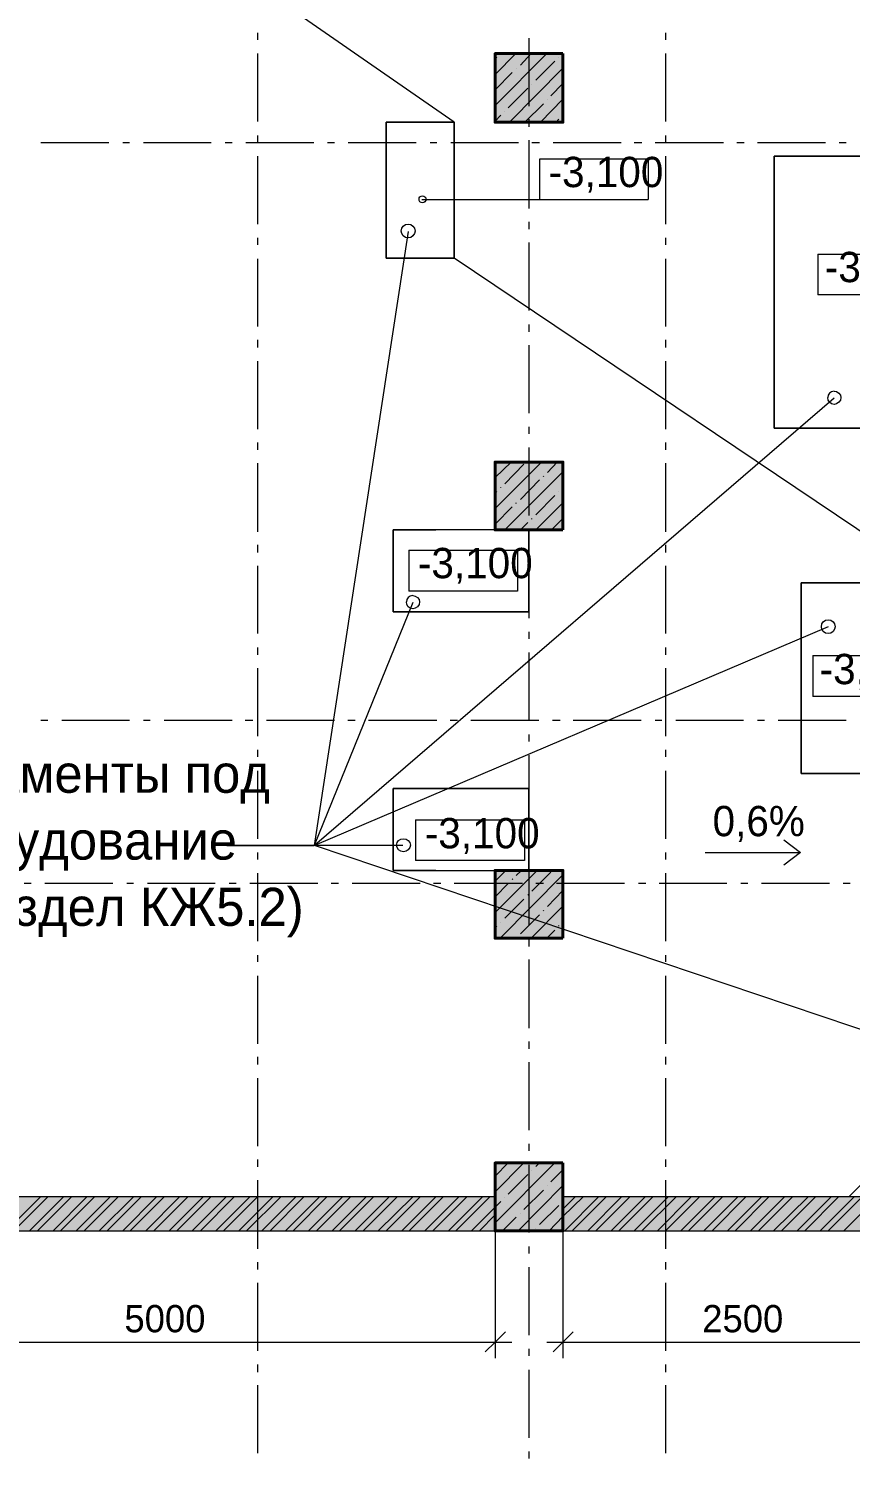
# Model space of a CAD drawing. Header units: millimetres. Extents: x -401725 to 250493, y 305116 to 802890.
# Drawn here: x -375122.782 to -375120.402, y 508982.614 to 508986.751 of the extents above; entities that cross this region are included whole.
import ezdxf

# ---------------------------------------------------------------- set-up
doc = ezdxf.new("R2010")
doc.units = ezdxf.units.MM
doc.layers.add('PDF _Геометрия', color=7, linetype='Continuous', true_color=0x1d1d1d)
doc.layers.add('PDF _Сплошная заливка', color=7, linetype='Continuous', true_color=0xffffff)
doc.layers.add('PDF _Текст', color=7, linetype='Continuous')

msp = doc.modelspace()

# ---------------------------------------------------------------- linework, layer by layer
at = {"layer": 'PDF _Геометрия', "color": 7, "lineweight": 9}
for points in [[(-375121.5497270692, 508986.4804511995), (-375123.3996517925, 508987.7603991161)], [(-375122.1197276118, 508986.7387846176), (-375122.1197276118, 508986.7187854314)], [(-375120.9380615554, 508986.7387846176), (-375120.9380615554, 508986.7187854314)], [(-375121.3330607417, 508986.7237843802), (-375121.3330607417, 508986.527125716)], [(-375122.1197276118, 508986.6787845159), (-375122.1197276118, 508986.4821258516)], [(-375120.9380615554, 508986.6787845159), (-375120.9380615554, 508986.4821258516)], [(-375121.3330607417, 508986.4887846176), (-375121.3330607417, 508986.4671188325)], [(-375121.7463942106, 508986.4321177136), (-375121.7463942106, 508986.4804490802), (-375121.5497355463, 508986.4804490802), (-375121.5497355463, 508986.2737908228)], [(-375122.7463942106, 508986.4221181205), (-375122.5497355463, 508986.4221181205)], [(-375122.5097270014, 508986.4221181205), (-375122.4897278152, 508986.4221181205)], [(-375122.4497277474, 508986.4221181205), (-375122.2530690831, 508986.4221181205)], [(-375122.2130605382, 508986.4221181205), (-375122.193061352, 508986.4221181205)], [(-375122.1530612842, 508986.4221181205), (-375121.9564026199, 508986.4221181205)], [(-375122.1197276118, 508986.4421177305), (-375122.1197276118, 508986.4221185443)], [(-375121.916394075, 508986.4221181205), (-375121.8963948888, 508986.4221181205)], [(-375121.856394821, 508986.4221181205), (-375121.6597361567, 508986.4221181205)], [(-375121.5497270692, 508986.273784465), (-375121.5497270692, 508986.0871253938), (-375121.7463857335, 508986.0871253938), (-375121.7463857335, 508986.4321113557)], [(-375121.6197276118, 508986.4221181205), (-375121.5997284256, 508986.4221181205)], [(-375121.5597283577, 508986.4221181205), (-375121.3630696934, 508986.4221181205)], [(-375121.3330607417, 508986.4287845159), (-375121.3330607417, 508986.2304592527)], [(-375121.3247277474, 508986.4221181205), (-375121.3030619624, 508986.4221181205)], [(-375121.2630601991, 508986.4221181205), (-375121.0664015348, 508986.4221181205)], [(-375121.0280612842, 508986.4221181205), (-375121.0063954991, 508986.4221181205)], [(-375120.9680603347, 508986.4221181205), (-375120.7697350716, 508986.4221181205)], [(-375120.9380615554, 508986.4421177305), (-375120.9380615554, 508986.4221185443)], [(-375120.731394821, 508986.4221181205), (-375120.7097290359, 508986.4221181205)], [(-375120.6713938715, 508986.4221181205), (-375120.4747352072, 508986.4221181205)], [(-375120.4347283577, 508986.4221181205), (-375120.4147291715, 508986.4221181205)], [(-375122.1197276118, 508986.3821180526), (-375122.1197276118, 508986.1854593884)], [(-375120.9880747797, 508986.3737842107), (-375121.3030619624, 508986.3737842107), (-375121.3030619624, 508986.2571222912), (-375120.9880747797, 508986.2571222912)], [(-375120.9880612164, 508986.3737842107), (-375120.9880612164, 508986.2571222912)], [(-375120.9380615554, 508986.3821180526), (-375120.9380615554, 508986.1854593884)], [(-375121.6430616911, 508986.2571180526), (-375121.5297329693, 508986.2571180526)], [(-375121.529727883, 508986.2571180526), (-375121.1464101475, 508986.2571180526)], [(-375121.6830600635, 508986.1637842785), (-375121.954715676, 508984.3871899046)], [(-375121.3330607417, 508986.1921177305), (-375121.3330607417, 508986.1704519455)], [(-375122.1197276118, 508986.1454508434), (-375122.1197276118, 508986.1254516572)], [(-375121.3330607417, 508986.1321180526), (-375121.3330607417, 508985.9354593884)], [(-375120.9380615554, 508986.1454508434), (-375120.9380615554, 508986.1254516572)], [(-375122.1197276118, 508986.0854511656), (-375122.1197276118, 508985.8887925013)], [(-375120.1513946853, 508985.1471178661), (-375121.5496711203, 508986.0870796174)], [(-375120.9380615554, 508986.0854511656), (-375120.9380615554, 508985.8887925013)], [(-375120.4963942106, 508986.0987843802), (-375120.4963942106, 508985.9804558619)], [(-375120.4963823427, 508986.0987843802), (-375120.18139516, 508986.0987843802), (-375120.18139516, 508985.9804558619), (-375120.4963823427, 508985.9804558619)], [(-375121.3330607417, 508985.8954508434), (-375121.3330607417, 508985.8737850584)], [(-375122.1197276118, 508985.8504509791), (-375122.1197276118, 508985.828785194)], [(-375121.3330607417, 508985.8354511656), (-375121.3330607417, 508985.6387925013)], [(-375120.9380615554, 508985.8504509791), (-375120.9380615554, 508985.828785194)], [(-375122.1197276118, 508985.7887842785), (-375122.1197276118, 508985.5921256142)], [(-375120.9380615554, 508985.7887842785), (-375120.9380615554, 508985.5921256142)], [(-375120.4497277474, 508985.6821177136), (-375121.9546665088, 508984.3871704072)], [(-375121.3330607417, 508985.5987843802), (-375121.3330607417, 508985.578785194)], [(-375122.1197276118, 508985.5537845159), (-375122.1197276118, 508985.5321187308)], [(-375121.3330607417, 508985.5387842785), (-375121.3330607417, 508985.3421256142)], [(-375120.9380615554, 508985.5537845159), (-375120.9380615554, 508985.5321187308)], [(-375122.1197276118, 508985.4937844141), (-375122.1197276118, 508985.295459151)], [(-375120.9380615554, 508985.4937844141), (-375120.9380615554, 508985.295459151)], [(-375121.7263950244, 508985.3004513182), (-375121.6030667095, 508985.3004513182)], [(-375121.3330607417, 508985.3004513182), (-375121.3330607417, 508985.0637942815), (-375121.7263780702, 508985.0637942815), (-375121.7263780702, 508985.3004513182)], [(-375121.3330607417, 508985.302117917), (-375121.3330607417, 508985.2821187308)], [(-375122.1197276118, 508985.2571180526), (-375122.1197276118, 508985.2354522676)], [(-375120.9380615554, 508985.2571180526), (-375120.9380615554, 508985.2354522676)], [(-375121.68139516, 508985.2421178153), (-375121.68139516, 508985.123789297)], [(-375121.6813815967, 508985.2421178153), (-375121.366394414, 508985.2421178153), (-375121.366394414, 508985.123789297), (-375121.6813815967, 508985.123789297)], [(-375121.3330607417, 508985.2421178153), (-375121.3330607417, 508985.045459151)], [(-375122.1197276118, 508985.1971179509), (-375122.1197276118, 508985.0004592866)], [(-375120.9380615554, 508985.1971179509), (-375120.9380615554, 508985.0004592866)], [(-375121.6697272726, 508985.090451386), (-375121.954715676, 508984.3871466714)], [(-375120.4663937359, 508985.0204508434), (-375121.9546665088, 508984.3871432805)], [(-375121.3330607417, 508985.0054514538), (-375121.3330607417, 508984.9854522676)], [(-375122.1197276118, 508984.9604511656), (-375122.1197276118, 508984.9387853805)], [(-375120.9380615554, 508984.9604511656), (-375120.9380615554, 508984.9387853805)], [(-375121.3330607417, 508984.945451352), (-375121.3330607417, 508984.7487926878)], [(-375120.5113952957, 508984.9371175101), (-375120.5113952957, 508984.8187889918)], [(-375120.5113817323, 508984.9371175101), (-375120.1963945497, 508984.9371175101), (-375120.1963945497, 508984.8187889918), (-375120.5113817323, 508984.8187889918)], [(-375122.1197276118, 508984.9004510639), (-375122.1197276118, 508984.7037923996)], [(-375120.9380615554, 508984.9004510639), (-375120.9380615554, 508984.7037923996)], [(-375122.7263941767, 508984.7487842107), (-375122.7463933629, 508984.7487842107)], [(-375122.4897278152, 508984.7487842107), (-375122.6863864795, 508984.7487842107)], [(-375122.4297268658, 508984.7487842107), (-375122.4497260519, 508984.7487842107)], [(-375122.193061352, 508984.7487842107), (-375122.3897200163, 508984.7487842107)], [(-375122.1330604025, 508984.7487842107), (-375122.1547261876, 508984.7487842107)], [(-375121.8963948888, 508984.7487842107), (-375122.093053553, 508984.7487842107)], [(-375121.8363939393, 508984.7487842107), (-375121.8580597244, 508984.7487842107)], [(-375121.5997267301, 508984.7487842107), (-375121.7980519932, 508984.7487842107)], [(-375121.5397274761, 508984.7487842107), (-375121.5613932612, 508984.7487842107)], [(-375121.3047268658, 508984.7487842107), (-375121.50138553, 508984.7487842107)], [(-375121.2430610129, 508984.7487842107), (-375121.2647267979, 508984.7487842107)], [(-375121.0080604025, 508984.7487842107), (-375121.2047190669, 508984.7487842107)], [(-375120.9480611485, 508984.7487842107), (-375120.9680603347, 508984.7487842107)], [(-375120.7113939393, 508984.7487842107), (-375120.9080526036, 508984.7487842107)], [(-375120.6513946853, 508984.7487842107), (-375120.6713938715, 508984.7487842107)], [(-375120.4147274761, 508984.7487842107), (-375120.6113861404, 508984.7487842107)], [(-375121.3330607417, 508984.7087845667), (-375121.3330607417, 508984.6887853805)], [(-375122.1197276118, 508984.6637842785), (-375122.1197276118, 508984.6437850923)], [(-375121.3330607417, 508984.648784465), (-375121.3330607417, 508984.4521258007)], [(-375120.9380615554, 508984.6637842785), (-375120.9380615554, 508984.6437850923)], [(-375122.1197276118, 508984.6037841768), (-375122.1197276118, 508984.4071255125)], [(-375120.9380615554, 508984.6037841768), (-375120.9380615554, 508984.4071255125)], [(-375121.6030616232, 508984.3154511317), (-375121.7263899382, 508984.3154511317), (-375121.7263899382, 508984.5521081684), (-375121.3330726096, 508984.5521081684), (-375121.3330726096, 508984.3154511317), (-375121.2347432774, 508984.3154511317), (-375121.2347432774, 508984.1187924674)], [(-375121.6613942784, 508984.4621177644), (-375121.6613942784, 508984.3437892461)], [(-375121.661380715, 508984.4621177644), (-375121.3463935324, 508984.4621177644), (-375121.3463935324, 508984.3437892461), (-375121.661380715, 508984.3437892461)], [(-375121.9547275439, 508984.3871178492), (-375122.2080505691, 508984.3871178492)], [(-375121.6980611485, 508984.3871178492), (-375122.2080403966, 508984.3871178492)], [(-375119.844728629, 508983.677117917), (-375121.9546427729, 508984.387089027)], [(-375121.3330607417, 508984.4137842785), (-375121.3330607417, 508984.3921184934)], [(-375120.5947252382, 508984.40378299), (-375120.5463938715, 508984.3671178153), (-375120.5947252382, 508984.3304526406)], [(-375122.1197276118, 508984.3671178153), (-375122.1197276118, 508984.3471186291)], [(-375121.3330607417, 508984.3521175779), (-375121.3330607417, 508984.1554589137)], [(-375120.9380615554, 508984.3671178153), (-375120.9380615554, 508984.3471186291)], [(-375120.8230611485, 508984.3671178153), (-375120.5464057394, 508984.3671178153)], [(-375122.1197276118, 508984.3071177136), (-375122.1197276118, 508984.1104590493)], [(-375121.2347280186, 508984.1187844141), (-375121.4313866829, 508984.1187844141), (-375121.4313866829, 508984.3154430784)], [(-375120.9380615554, 508984.3071177136), (-375120.9380615554, 508984.1104590493)], [(-375122.7747280865, 508984.2771180866), (-375122.7947272726, 508984.2771180866)], [(-375122.5380608772, 508984.2771180866), (-375122.7347195416, 508984.2771180866)], [(-375122.4780616232, 508984.2771180866), (-375122.4980608094, 508984.2771180866)], [(-375122.241394414, 508984.2771180866), (-375122.4380530783, 508984.2771180866)], [(-375122.18139516, 508984.2771180866), (-375122.2013943463, 508984.2771180866)], [(-375121.9447279508, 508984.2771180866), (-375122.1413866151, 508984.2771180866)], [(-375121.8847270014, 508984.2771180866), (-375121.9063927864, 508984.2771180866)], [(-375121.6480614876, 508984.2771180866), (-375121.8447201519, 508984.2771180866)], [(-375121.5880605382, 508984.2771180866), (-375121.6097263232, 508984.2771180866)], [(-375121.3513950244, 508984.2771180866), (-375121.5497202876, 508984.2771180866)], [(-375121.291394075, 508984.2771180866), (-375121.31305986, 508984.2771180866)], [(-375121.05639516, 508984.2771180866), (-375121.2530538243, 508984.2771180866)], [(-375120.9947276118, 508984.2771180866), (-375121.0163933968, 508984.2771180866)], [(-375120.7597270014, 508984.2771180866), (-375120.9563856657, 508984.2771180866)], [(-375120.6997277474, 508984.2771180866), (-375120.7197269336, 508984.2771180866)], [(-375120.4630605382, 508984.2771180866), (-375120.6597192024, 508984.2771180866)], [(-375120.4030612842, 508984.2771180866), (-375120.4230604704, 508984.2771180866)], [(-375119.4980608094, 508984.2804512843), (-375120.4063571826, 508983.3704883123)], [(-375121.3330607417, 508984.1171178153), (-375121.3330607417, 508984.0954520302)], [(-375122.1197276118, 508984.070451352), (-375122.1197276118, 508984.0504521659)], [(-375121.3330607417, 508984.0571177136), (-375121.3330607417, 508983.8587924505)], [(-375120.9380615554, 508984.070451352), (-375120.9380615554, 508984.0504521659)], [(-375122.1197276118, 508984.0104512504), (-375122.1197276118, 508983.8137925861)], [(-375120.9380615554, 508984.0104512504), (-375120.9380615554, 508983.8137925861)], [(-375121.3330607417, 508983.820451352), (-375121.3330607417, 508983.7987855671)], [(-375122.1197276118, 508983.7754514877), (-375122.1197276118, 508983.7537857026)], [(-375121.3330607417, 508983.7604512504), (-375121.3330607417, 508983.5637925861)], [(-375120.9380615554, 508983.7754514877), (-375120.9380615554, 508983.7537857026)], [(-375122.1197276118, 508983.7137847871), (-375122.1197276118, 508983.5171261228)], [(-375120.9380615554, 508983.7137847871), (-375120.9380615554, 508983.5171261228)], [(-375121.3330607417, 508983.5237848889), (-375121.3330607417, 508983.5037857026)], [(-375122.1197276118, 508983.4787841768), (-375122.1197276118, 508983.4571183918)], [(-375121.43139516, 508983.4687845837), (-375121.2347364958, 508983.4687845837)], [(-375120.9380615554, 508983.4787841768), (-375120.9380615554, 508983.4571183918)], [(-375121.3330607417, 508983.4637847871), (-375121.3330607417, 508983.2671261228)], [(-375122.1197276118, 508983.4187840751), (-375122.1197276118, 508983.2204588119)], [(-375120.9380615554, 508983.4187840751), (-375120.9380615554, 508983.2204588119)], [(-375121.43139516, 508983.370451013), (-375123.3996484017, 508983.370451013)], [(-375120.2497274083, 508983.370451013), (-375121.2346873286, 508983.370451013)], [(-375121.43139516, 508983.2721047266), (-375121.43139516, 508982.9504511486), (-375121.43139516, 508982.9037863808)], [(-375121.2347280186, 508983.2721047266), (-375121.2347280186, 508982.9504511486), (-375121.2347280186, 508982.9037863808)], [(-375121.3330607417, 508983.2271175779), (-375121.3330607417, 508983.2071183918)], [(-375122.1197276118, 508983.1821177136), (-375122.1197276118, 508983.1604519285)], [(-375120.9380615554, 508983.1821177136), (-375120.9380615554, 508983.1604519285)], [(-375121.3330607417, 508983.1671174762), (-375121.3330607417, 508982.9704588119)], [(-375122.1197276118, 508983.1221176118), (-375122.1197276118, 508982.9254589475)], [(-375120.9380615554, 508983.1221176118), (-375120.9380615554, 508982.9254589475)], [(-375123.4463945497, 508982.9504511486), (-375121.3831451736, 508982.9504511486)], [(-375121.3330607417, 508982.9304511147), (-375121.3330607417, 508982.9104519285)], [(-375121.2813944819, 508982.9504511486), (-375120.203105026, 508982.9504511486)], [(-375122.1197276118, 508982.8854512504), (-375122.1197276118, 508982.8637854653)], [(-375121.3330607417, 508982.870451013), (-375121.3330607417, 508982.6737923487)], [(-375120.9380615554, 508982.8854512504), (-375120.9380615554, 508982.8637854653)], [(-375122.1197276118, 508982.8254511486), (-375122.1197276118, 508982.6287924843)], [(-375120.9380615554, 508982.8254511486), (-375120.9380615554, 508982.6287924843)], [(-375121.3330607417, 508982.6337846515), (-375121.3330607417, 508982.6137854653)]]:
    msp.add_lwpolyline(points, dxfattribs=at)
for points in [[(-375121.43139516, 508986.6787845159), (-375121.2347364958, 508986.6787845159), (-375121.2347364958, 508986.4804592527), (-375121.43139516, 508986.4804592527)], [(-375121.5497270692, 508986.4804511995), (-375121.7463857335, 508986.4804511995), (-375121.7463857335, 508986.0871338709), (-375121.5497270692, 508986.0871338709)], [(-375120.6230608094, 508986.3821180526), (-375120.6230608094, 508985.5954833955), (-375120.073083189, 508985.5954833955), (-375120.073083189, 508986.3821180526)], [(-375120.6230608094, 508985.5954511825), (-375120.6230608094, 508986.3820858396), (-375120.073083189, 508986.3820858396), (-375120.073083189, 508985.5954511825)], [(-375121.3330607417, 508985.0637845328), (-375121.3330607417, 508985.3004415695), (-375121.4313900738, 508985.3004415695), (-375121.7263780702, 508985.3004415695), (-375121.7263780702, 508985.0637845328)], [(-375120.5447272726, 508985.1471178661), (-375120.5447272726, 508984.5954736469), (-375120.1514099441, 508984.5954736469), (-375120.1514099441, 508985.1471178661)], [(-375120.5447272726, 508984.5954511825), (-375120.5447272726, 508985.1470954018), (-375120.1514099441, 508985.1470954018), (-375120.1514099441, 508984.5954511825)], [(-375121.3330607417, 508984.552117917), (-375121.7263780702, 508984.552117917), (-375121.7263780702, 508984.3154608803), (-375121.4313900738, 508984.3154608803), (-375121.3330607417, 508984.3154608803)], [(-375122.2080505691, 508984.3871178492), (-375121.9547275439, 508984.3871178492)], [(-375122.2080505691, 508984.3871178492), (-375121.9547275439, 508984.3871178492)]]:
    msp.add_lwpolyline(points, close=True, dxfattribs=at)
at = {"layer": 'PDF _Геометрия', "lineweight": 9}
for points in [[(-375121.43139516, 508986.6187844141), (-375121.3713976014, 508986.6787819727)], [(-375121.43139516, 508986.5287846854), (-375121.2814012635, 508986.6787785819)], [(-375121.43139516, 508986.6637842785), (-375121.4263953635, 508986.6687840751)], [(-375121.3580614198, 508986.6454508434), (-375121.3263960417, 508986.6787828205)], [(-375121.3130615554, 508986.6021175779), (-375121.2580637934, 508986.65711534)], [(-375121.2463942106, 508986.6687844989), (-375121.2463942106, 508986.6687844989)], [(-375121.43139516, 508986.5737845498), (-375121.3813971945, 508986.6237825153)], [(-375121.3897284933, 508986.4804511995), (-375121.2347348004, 508986.6371114913)], [(-375121.3697276118, 508986.6354512504), (-375121.3697276118, 508986.6354512504)], [(-375121.3930616911, 508986.5221178661), (-375121.3363973302, 508986.5787822271)], [(-375121.3247277474, 508986.590451386), (-375121.3247277474, 508986.590451386)], [(-375121.2697282899, 508986.5571177136), (-375121.2347297141, 508986.5921162894)], [(-375121.344728629, 508986.4804511995), (-375121.2913974658, 508986.5337823627)], [(-375121.2997270692, 508986.4804511995), (-375121.2347297141, 508986.5471151535)], [(-375121.279727883, 508986.5454510978), (-375121.279727883, 508986.5454510978)], [(-375121.43139516, 508986.4837843972), (-375121.4147291715, 508986.5004503857)], [(-375121.4030612842, 508986.5121178492), (-375121.4030612842, 508986.5121178492)], [(-375121.2547272049, 508986.4804511995), (-375121.2463942106, 508986.4887841938)], [(-375121.2347280186, 508986.5004512334), (-375121.2347280186, 508986.5004512334)], [(-375121.43139516, 508985.4971176118), (-375121.4297285612, 508985.4971176118)], [(-375121.43139516, 508985.4521177475), (-375121.3847303923, 508985.4971159164)], [(-375121.43139516, 508985.3621180187), (-375121.2964006532, 508985.4971125256)], [(-375121.279727883, 508985.4671179848), (-375121.2513957026, 508985.4971167641)], [(-375121.4030612842, 508985.4337843124), (-375121.3480635221, 508985.4904486733)], [(-375121.4030612842, 508985.3004513182), (-375121.2347348004, 508985.468777802)], [(-375121.291394075, 508985.4554509452), (-375121.2897274761, 508985.457117544)], [(-375121.4147274761, 508985.4221181205), (-375121.4147274761, 508985.4237847193)], [(-375121.3580614198, 508985.388784448), (-375121.3030636578, 508985.445448809)], [(-375121.2347280186, 508985.4221181205), (-375121.2347280186, 508985.4237847193)], [(-375121.43139516, 508985.4071178831), (-375121.4263953635, 508985.4121176797)], [(-375121.3697276118, 508985.3771178322), (-375121.3697276118, 508985.3787844311)], [(-375121.3130615554, 508985.3437845837), (-375121.2580637934, 508985.4004489446)], [(-375121.3130615554, 508985.3004513182), (-375121.2347314095, 508985.3787814641)], [(-375121.2463942106, 508985.4121176797), (-375121.2463942106, 508985.4121176797)], [(-375121.43139516, 508985.3171177305), (-375121.3813971945, 508985.367115696)], [(-375121.3247277474, 508985.332117544), (-375121.3247277474, 508985.3337841429)], [(-375121.2680616911, 508985.3004513182), (-375121.2347297141, 508985.3337832952)], [(-375121.3580614198, 508985.3004513182), (-375121.3363956347, 508985.3221171032)], [(-375121.43139516, 508984.2837844819), (-375121.3997297819, 508984.3154498601)], [(-375121.43139516, 508984.1937847532), (-375121.309733444, 508984.3154464692)], [(-375121.416394075, 508984.1187844141), (-375121.2347348004, 508984.3021102876)], [(-375121.3697276118, 508984.3004513182), (-375121.3547282221, 508984.3154507078)], [(-375121.3247277474, 508984.2554514538), (-375121.2697299853, 508984.3104492158)], [(-375121.43139516, 508984.2387846176), (-375121.3930633865, 508984.2771163911)], [(-375121.3813938037, 508984.2887842785), (-375121.3797272049, 508984.2904508773)], [(-375121.279727883, 508984.2104511656), (-375121.2347297141, 508984.2571159333)], [(-375121.4030612842, 508984.177117917), (-375121.3480635221, 508984.2321156791)], [(-375121.3363939393, 508984.2437844141), (-375121.3347273405, 508984.245451013)], [(-375121.3580614198, 508984.1321180526), (-375121.3030636578, 508984.1871158147)], [(-375121.3263943463, 508984.1187844141), (-375121.2347314095, 508984.2121139497)], [(-375121.291394075, 508984.1987845498), (-375121.2897274761, 508984.2004511486)], [(-375121.43139516, 508984.148784465), (-375121.4263953635, 508984.1537842616)], [(-375121.4147274761, 508984.1654508773), (-375121.4147274761, 508984.1654508773)], [(-375121.2813944819, 508984.1187844141), (-375121.2580620979, 508984.142116798)], [(-375121.2463942106, 508984.1537846854), (-375121.2463942106, 508984.1554512843)], [(-375121.2347280186, 508984.1654508773), (-375121.2347280186, 508984.1671174762)], [(-375121.3697276118, 508984.120451013), (-375121.3697276118, 508984.1221176118)], [(-375121.2363946175, 508984.1187844141), (-375121.2347280186, 508984.1221176118)], [(-375121.43139516, 508983.4304511147), (-375121.3930633865, 508983.4687828883)], [(-375121.43139516, 508983.3854512504), (-375121.3480652175, 508983.4687811928)], [(-375121.43139516, 508983.2954506739), (-375121.2580688797, 508983.4687769543)], [(-375121.3130615554, 508983.4587841429), (-375121.3030619624, 508983.468783736)], [(-375121.3930616911, 508983.3787840072), (-375121.3363973302, 508983.4354483681)], [(-375121.3247277474, 508983.4471179509), (-375121.3247277474, 508983.4471179509)], [(-375121.2697282899, 508983.4137842785), (-375121.2347297141, 508983.4487828544)], [(-375121.3647278152, 508983.27211829), (-375121.2347331049, 508983.4037795991)], [(-375121.3480618267, 508983.3337841429), (-375121.2913974658, 508983.3904485038)], [(-375121.279727883, 508983.4021180866), (-375121.279727883, 508983.4021180866)], [(-375121.43139516, 508983.340451386), (-375121.4147291715, 508983.3571173745)], [(-375121.4030612842, 508983.3687844141), (-375121.4030612842, 508983.3687844141)], [(-375121.3030619624, 508983.2904508773), (-375121.2463976014, 508983.3454486394)], [(-375121.2347280186, 508983.3571182222), (-375121.2347280186, 508983.3587848211)], [(-375121.4097276796, 508983.27211829), (-375121.3697293072, 508983.3121166624)], [(-375121.3580614198, 508983.3237845498), (-375121.3580614198, 508983.3237845498)], [(-375121.2747280865, 508983.27211829), (-375121.2347297141, 508983.3137832612)], [(-375121.3130615554, 508983.2787846854), (-375121.3130615554, 508983.2787846854)]]:
    msp.add_lwpolyline(points, dxfattribs=at)
at = {"layer": 'PDF _Геометрия', "color": 7, "lineweight": 40}
for points in [[(-375121.2347280186, 508986.6787845159), (-375121.4313866829, 508986.6787845159), (-375121.4313866829, 508986.4804592527), (-375121.2347280186, 508986.4804592527)], [(-375121.2347280186, 508985.3004513182), (-375121.2347280186, 508985.4971099824), (-375121.4313866829, 508985.4971099824), (-375121.4313866829, 508985.3004513182)], [(-375121.2347280186, 508984.1187844141), (-375121.2347280186, 508984.3154430784), (-375121.4313866829, 508984.3154430784), (-375121.4313866829, 508984.1187844141)], [(-375121.2347280186, 508983.4687845837), (-375121.4313866829, 508983.4687845837), (-375121.4313866829, 508983.2721259194), (-375121.2347280186, 508983.2721259194)]]:
    msp.add_lwpolyline(points, close=True, dxfattribs=at)
at = {"layer": 'PDF _Геометрия', "color": 7, "lineweight": 5}
for points in [[(-375120.4497260519, 508985.7021168997, 0.4090909090049344), (-375120.4680586393, 508985.6837843124)], [(-375121.6697272726, 508985.1104505722, 0.4090909089539745), (-375121.68805986, 508985.0921179848)]]:
    msp.add_lwpolyline(points, format="xyb", dxfattribs=at)
at = {"layer": 'PDF _Геометрия', "color": 16, "lineweight": 20, "true_color": 0x800000}
for points in [[(-375123.3997280865, 508983.27211829), (-375121.4314748448, 508983.27211829), (-375121.4314748448, 508983.3704476221), (-375123.3997280865, 508983.3704476221)], [(-375121.2347280186, 508983.27211829), (-375120.2497680984, 508983.27211829), (-375120.2497680984, 508983.3704476221), (-375121.2347280186, 508983.3704476221)]]:
    msp.add_lwpolyline(points, close=True, dxfattribs=at)
at = {"layer": 'PDF _Геометрия', "color": 24, "lineweight": 9, "true_color": 0x8f1d1d}
for points in [[(-375122.8463943801, 508983.27211829), (-375122.748065048, 508983.3704476221)], [(-375122.8247277474, 508983.27211829), (-375122.7263984152, 508983.3704476221)], [(-375122.779727883, 508983.27211829), (-375122.6813985509, 508983.3704476221)], [(-375122.7563946514, 508983.27211829), (-375122.6580653193, 508983.3704476221)], [(-375122.7113939393, 508983.27211829), (-375122.6130646072, 508983.3704476221)], [(-375122.6897281543, 508983.27211829), (-375122.5913988221, 508983.3704476221)], [(-375122.6447274422, 508983.27211829), (-375122.54639811, 508983.3704476221)], [(-375122.6213942106, 508983.27211829), (-375122.5230648785, 508983.3704476221)], [(-375122.5780609451, 508983.27211829), (-375122.4780650141, 508983.3704476221)], [(-375122.5547268658, 508983.27211829), (-375122.4563975336, 508983.3704476221)], [(-375122.5097270014, 508983.27211829), (-375122.4113976692, 508983.3704476221)], [(-375122.4880612164, 508983.27211829), (-375122.3897318842, 508983.3704476221)], [(-375122.443061352, 508983.27211829), (-375122.3447320198, 508983.3704476221)], [(-375122.4197272726, 508983.27211829), (-375122.3213979405, 508983.3704476221)], [(-375122.3747274083, 508983.27211829), (-375122.2763980762, 508983.3704476221)], [(-375122.3530616232, 508983.27211829), (-375122.2547322911, 508983.3704476221)], [(-375122.3080600635, 508983.27211829), (-375122.2097307313, 508983.3704476221)], [(-375122.2847276796, 508983.27211829), (-375122.1863983474, 508983.3704476221)], [(-375122.2397278152, 508983.27211829), (-375122.1413984831, 508983.3704476221)], [(-375122.2180603347, 508983.27211829), (-375122.1197310026, 508983.3704476221)], [(-375122.1730604704, 508983.27211829), (-375122.0747311382, 508983.3704476221)], [(-375122.1513946853, 508983.27211829), (-375122.0513987544, 508983.3704476221)], [(-375122.106394821, 508983.27211829), (-375122.0080654888, 508983.3704476221)], [(-375122.0830607417, 508983.27211829), (-375121.9847314095, 508983.3704476221)], [(-375122.0380608772, 508983.27211829), (-375121.9397315451, 508983.3704476221)], [(-375122.0163933968, 508983.27211829), (-375121.9180640646, 508983.3704476221)], [(-375121.9713935324, 508983.27211829), (-375121.8730642003, 508983.3704476221)], [(-375121.9480611485, 508983.27211829), (-375121.8497318164, 508983.3704476221)], [(-375121.9030612842, 508983.27211829), (-375121.804731952, 508983.3704476221)], [(-375121.8813938037, 508983.27211829), (-375121.7830644716, 508983.3704476221)], [(-375121.8363939393, 508983.27211829), (-375121.7380646072, 508983.3704476221)], [(-375121.8130615554, 508983.27211829), (-375121.7147322233, 508983.3704476221)], [(-375121.7697282899, 508983.27211829), (-375121.6697323589, 508983.3704476221)], [(-375121.7463942106, 508983.27211829), (-375121.6480648785, 508983.3704476221)], [(-375121.7013943463, 508983.27211829), (-375121.6030650141, 508983.3704476221)], [(-375121.6797268658, 508983.27211829), (-375121.5813975336, 508983.3704476221)], [(-375121.6347270014, 508983.27211829), (-375121.5363976692, 508983.3704476221)], [(-375121.6113946175, 508983.27211829), (-375121.5130652853, 508983.3704476221)], [(-375121.5663947531, 508983.27211829), (-375121.468065421, 508983.3704476221)], [(-375121.5447272726, 508983.27211829), (-375121.4463979405, 508983.3704476221)], [(-375121.2347280186, 508983.3354507417), (-375121.1997294428, 508983.3704493176)], [(-375121.2347280186, 508983.3137849567), (-375121.1763970589, 508983.3704493176)], [(-375121.2297282221, 508983.27211829), (-375121.1313988899, 508983.3704476221)], [(-375121.2080607417, 508983.27211829), (-375121.1097314095, 508983.3704476221)], [(-375121.1630608772, 508983.27211829), (-375121.0647315451, 508983.3704476221)], [(-375121.1397284933, 508983.27211829), (-375121.0413991612, 508983.3704476221)], [(-375121.094728629, 508983.27211829), (-375120.9963992969, 508983.3704476221)], [(-375121.0730611485, 508983.27211829), (-375120.9747318164, 508983.3704476221)], [(-375121.0280612842, 508983.27211829), (-375120.929731952, 508983.3704476221)], [(-375121.0063938037, 508983.27211829), (-375120.9063978727, 508983.3704476221)], [(-375120.9613939393, 508983.27211829), (-375120.8630646072, 508983.3704476221)], [(-375120.9380615554, 508983.27211829), (-375120.8397322233, 508983.3704476221)], [(-375120.8930616911, 508983.27211829), (-375120.7947323589, 508983.3704476221)], [(-375120.8713942106, 508983.27211829), (-375120.7730648785, 508983.3704476221)], [(-375120.8263943463, 508983.27211829), (-375120.7280650141, 508983.3704476221)], [(-375120.8030619624, 508983.27211829), (-375120.7047326302, 508983.3704476221)], [(-375120.7580604025, 508983.27211829), (-375120.6597310704, 508983.3704476221)], [(-375120.7363946175, 508983.27211829), (-375120.6380652853, 508983.3704476221)], [(-375120.6913947531, 508983.27211829), (-375120.593065421, 508983.3704476221)], [(-375120.6680606738, 508983.27211829), (-375120.5697313417, 508983.3704476221)], [(-375120.6247274083, 508983.27211829), (-375120.5247314773, 508983.3704476221)], [(-375120.6013950244, 508983.27211829), (-375120.5030656923, 508983.3704476221)], [(-375120.55639516, 508983.27211829), (-375120.4580658279, 508983.3704476221)], [(-375120.5347276796, 508983.27211829), (-375120.4363983474, 508983.3704476221)], [(-375120.4897278152, 508983.27211829), (-375120.3913984831, 508983.3704476221)], [(-375120.4663937359, 508983.27211829), (-375120.3680644038, 508983.3704476221)], [(-375120.4213938715, 508983.27211829), (-375120.3230645393, 508983.3704476221)], [(-375121.4997274083, 508983.27211829), (-375121.4313968554, 508983.3404488428)], [(-375121.4763950244, 508983.27211829), (-375121.4313968554, 508983.3187830578)], [(-375121.43139516, 508983.27211829), (-375121.43139516, 508983.2737848889)]]:
    msp.add_lwpolyline(points, dxfattribs=at)
at = {"layer": 'PDF _Геометрия', "color": 7, "lineweight": 18}
for points in [[(-375121.4013963807, 508982.9804499279), (-375121.43139516, 508982.9504511486), (-375121.4597273405, 508982.9221189682)], [(-375121.2047292393, 508982.9804499279), (-375121.2347280186, 508982.9504511486), (-375121.2630601991, 508982.9221189682)]]:
    msp.add_lwpolyline(points, dxfattribs=at)
at = {"layer": 'PDF _Геометрия', "color": 7, "lineweight": 9}
for centre, radius, start, end in [((-375120.4495640215, 508985.6836222819), 0.01849532755046572, 90.5019526906799, 179.4980473026502), ((-375121.6695652422, 508985.0919559544), 0.01849532755256797, 90.50195269734978, 179.4980472993153)]:
    msp.add_arc(centre, radius, start, end, dxfattribs=at)
at = {"layer": 'PDF _Геометрия', "color": 7, "lineweight": 5}
for points in [[(-375121.6513929899, 508986.2571180526), (-375121.6513929899, 508986.263784448), (-375121.6480597922, 508986.2671176458), (-375121.6413933968, 508986.2671176458)], [(-375121.6413933968, 508986.2471184595), (-375121.6480597922, 508986.2471184595), (-375121.6513929899, 508986.2521182561), (-375121.6513929899, 508986.2571180526)], [(-375121.6413933968, 508986.2671176458), (-375121.6363936003, 508986.2671176458), (-375121.6313938037, 508986.263784448), (-375121.6313938037, 508986.2571180526)], [(-375121.6313938037, 508986.2571180526), (-375121.6313938037, 508986.2521182561), (-375121.6363936003, 508986.2471184595), (-375121.6413933968, 508986.2471184595)], [(-375121.7030592497, 508986.1654508773), (-375121.7030592497, 508986.1771170693), (-375121.6947262554, 508986.1854500636), (-375121.6830600635, 508986.1854500636)], [(-375121.6830600635, 508986.1454516912), (-375121.6947262554, 508986.1454516912), (-375121.7030592497, 508986.1554512843), (-375121.7030592497, 508986.1654508773)], [(-375121.6830600635, 508986.1854500636), (-375121.6730604704, 508986.1854500636), (-375121.6630608772, 508986.1771170693), (-375121.6630608772, 508986.1654508773)], [(-375121.6630608772, 508986.1654508773), (-375121.6630608772, 508986.1554512843), (-375121.6730604704, 508986.1454516912), (-375121.6830600635, 508986.1454516912)], [(-375120.4497260519, 508985.7021168998), (-375120.4397264589, 508985.7021168998), (-375120.4297268658, 508985.6937839055), (-375120.4297268658, 508985.6837843124)], [(-375120.4497260519, 508985.6637851262), (-375120.4597256451, 508985.6637851262), (-375120.4680586393, 508985.6737847193), (-375120.4680586393, 508985.6837843124)], [(-375120.4297268658, 508985.6837843124), (-375120.4297268658, 508985.6737847193), (-375120.4397264589, 508985.6637851262), (-375120.4497260519, 508985.6637851262)], [(-375121.6697272726, 508985.0721187986), (-375121.6797268658, 508985.0721187986), (-375121.68805986, 508985.0821183918), (-375121.68805986, 508985.0921179848)], [(-375121.6697272726, 508985.1104505722), (-375121.6597276796, 508985.1104505722), (-375121.6497280865, 508985.1021175779), (-375121.6497280865, 508985.0921179848)], [(-375121.6497280865, 508985.0921179848), (-375121.6497280865, 508985.0821183918), (-375121.6597276796, 508985.0721187986), (-375121.6697272726, 508985.0721187986)], [(-375120.4863929221, 508985.0204508434), (-375120.4863929221, 508985.0321170354), (-375120.4780599278, 508985.0404500297), (-375120.4663937359, 508985.0404500297)], [(-375120.4663937359, 508985.0404500297), (-375120.4563941428, 508985.0404500297), (-375120.4463945497, 508985.0321170354), (-375120.4463945497, 508985.0204508434)], [(-375120.4663937359, 508985.0004516572), (-375120.4780599278, 508985.0004516572), (-375120.4863929221, 508985.0104512504), (-375120.4863929221, 508985.0204508434)], [(-375120.4463945497, 508985.0204508434), (-375120.4463945497, 508985.0104512504), (-375120.4563941428, 508985.0004516572), (-375120.4663937359, 508985.0004516572)], [(-375121.7163920405, 508984.388784448), (-375121.7163920405, 508984.3987840412), (-375121.7080590462, 508984.4071170354), (-375121.6963928543, 508984.4071170354)], [(-375121.6963928543, 508984.3687852619), (-375121.7080590462, 508984.3687852619), (-375121.7163920405, 508984.378784855), (-375121.7163920405, 508984.388784448)], [(-375121.6963928543, 508984.4071170354), (-375121.6863932612, 508984.4071170354), (-375121.6763936681, 508984.3987840412), (-375121.6763936681, 508984.388784448)], [(-375121.6763936681, 508984.388784448), (-375121.6763936681, 508984.378784855), (-375121.6863932612, 508984.3687852619), (-375121.6963928543, 508984.3687852619)]]:
    msp.add_open_spline(points, degree=3, dxfattribs=at)
at = {"layer": 'PDF _Геометрия', "color": 7, "lineweight": 9}
for points in [[(-375121.6513929899, 508986.2571180526), (-375121.6513929899, 508986.263784448), (-375121.6480597922, 508986.2671176458), (-375121.6413933968, 508986.2671176458)], [(-375121.6413933968, 508986.2471184595), (-375121.6480597922, 508986.2471184595), (-375121.6513929899, 508986.2521182561), (-375121.6513929899, 508986.2571180526)], [(-375121.6413933968, 508986.2671176458), (-375121.6363936003, 508986.2671176458), (-375121.6313938037, 508986.263784448), (-375121.6313938037, 508986.2571180526)], [(-375121.6313938037, 508986.2571180526), (-375121.6313938037, 508986.2521182561), (-375121.6363936003, 508986.2471184595), (-375121.6413933968, 508986.2471184595)], [(-375121.7030592497, 508986.1654508773), (-375121.7030592497, 508986.1771170693), (-375121.6947262554, 508986.1854500636), (-375121.6830600635, 508986.1854500636)], [(-375121.6830600635, 508986.1454516912), (-375121.6947262554, 508986.1454516912), (-375121.7030592497, 508986.1554512843), (-375121.7030592497, 508986.1654508773)], [(-375121.6830600635, 508986.1854500636), (-375121.6730604704, 508986.1854500636), (-375121.6630608772, 508986.1771170693), (-375121.6630608772, 508986.1654508773)], [(-375121.6630608772, 508986.1654508773), (-375121.6630608772, 508986.1554512843), (-375121.6730604704, 508986.1454516912), (-375121.6830600635, 508986.1454516912)], [(-375120.4497260519, 508985.7021168998), (-375120.4397264589, 508985.7021168998), (-375120.4297268658, 508985.6937839055), (-375120.4297268658, 508985.6837843124)], [(-375120.4497260519, 508985.6637851262), (-375120.4597256451, 508985.6637851262), (-375120.4680586393, 508985.6737847193), (-375120.4680586393, 508985.6837843124)], [(-375120.4297268658, 508985.6837843124), (-375120.4297268658, 508985.6737847193), (-375120.4397264589, 508985.6637851262), (-375120.4497260519, 508985.6637851262)], [(-375121.6697272726, 508985.0721187986), (-375121.6797268658, 508985.0721187986), (-375121.68805986, 508985.0821183918), (-375121.68805986, 508985.0921179848)], [(-375121.6697272726, 508985.1104505722), (-375121.6597276796, 508985.1104505722), (-375121.6497280865, 508985.1021175779), (-375121.6497280865, 508985.0921179848)], [(-375121.6497280865, 508985.0921179848), (-375121.6497280865, 508985.0821183918), (-375121.6597276796, 508985.0721187986), (-375121.6697272726, 508985.0721187986)], [(-375120.4863929221, 508985.0204508434), (-375120.4863929221, 508985.0321170354), (-375120.4780599278, 508985.0404500297), (-375120.4663937359, 508985.0404500297)], [(-375120.4663937359, 508985.0404500297), (-375120.4563941428, 508985.0404500297), (-375120.4463945497, 508985.0321170354), (-375120.4463945497, 508985.0204508434)], [(-375120.4663937359, 508985.0004516572), (-375120.4780599278, 508985.0004516572), (-375120.4863929221, 508985.0104512504), (-375120.4863929221, 508985.0204508434)], [(-375120.4463945497, 508985.0204508434), (-375120.4463945497, 508985.0104512504), (-375120.4563941428, 508985.0004516572), (-375120.4663937359, 508985.0004516572)], [(-375121.7163920405, 508984.388784448), (-375121.7163920405, 508984.3987840412), (-375121.7080590462, 508984.4071170354), (-375121.6963928543, 508984.4071170354)], [(-375121.6963928543, 508984.3687852619), (-375121.7080590462, 508984.3687852619), (-375121.7163920405, 508984.378784855), (-375121.7163920405, 508984.388784448)], [(-375121.6963928543, 508984.4071170354), (-375121.6863932612, 508984.4071170354), (-375121.6763936681, 508984.3987840412), (-375121.6763936681, 508984.388784448)], [(-375121.6763936681, 508984.388784448), (-375121.6763936681, 508984.378784855), (-375121.6863932612, 508984.3687852619), (-375121.6963928543, 508984.3687852619)]]:
    msp.add_open_spline(points, degree=3, dxfattribs=at)
at = {"layer": 'PDF _Сплошная заливка', "lineweight": 5, "transparency": 33554559}
for points in [[(-375121.432019075, 508986.6789701644), (-375121.432019075, 508986.4806449013), (-375121.2353604107, 508986.6789701644), (-375121.2353604107, 508986.4806449013)], [(-375121.432019075, 508985.49735158), (-375121.432019075, 508985.3006929157), (-375121.2353604107, 508985.49735158), (-375121.2353604107, 508985.3006929157)], [(-375121.432019075, 508984.3157329954), (-375121.432019075, 508984.1190743311), (-375121.2353604107, 508984.3157329954), (-375121.2353604107, 508984.1190743311)], [(-375121.432019075, 508983.4691007797), (-375121.432019075, 508983.2724421154), (-375121.2353604107, 508983.4691007797), (-375121.2353604107, 508983.2724421154)], [(-375123.4002723166, 508983.3707714475), (-375123.4002723166, 508983.2724421154), (-375121.432019075, 508983.3707714475), (-375121.432019075, 508983.2724421154)], [(-375121.2353604107, 508983.3707714475), (-375121.2353604107, 508983.2724421154), (-375120.2504004904, 508983.3707714475), (-375120.2504004904, 508983.2724421154)]]:
    msp.add_solid(points, dxfattribs=at)

# ---------------------------------------------------------------- texts
at = {"layer": 'PDF _Текст', "attachment_point": 4, "style": ''}
for s, insert, char_height in [('-3,100', (-375121.2763997716, 508986.3282263409), 0.08767804875969887), ('-3,030', (-375120.4764018061, 508986.0532279939), 0.08767804875969887), ('-3,100', (-375121.6547329693, 508985.1965607932), 0.08767804875969887), ('-3,030', (-375120.4914011958, 508984.8898945249), 0.08767804875969887), ('Фундаменты под', (-375123.2430669469, 508984.5782765677), 0.1100175482117467), ('0,6%', (-375120.8014004498, 508984.4498946267), 0.08767804875969887), ('оборудование', (-375123.154733817, 508984.3849432598), 0.1100175482117467), ('-3,100', (-375121.6347337831, 508984.4148943554), 0.08767804875969887), ('(см. раздел КЖ5.2)', (-375123.2914135723, 508984.1932767627), 0.1100175482117467), ('5000', (-375122.5047339865, 508983.0176165234), 0.07890921230945322), ('2500', (-375120.8314009245, 508983.0176165234), 0.07890921230945322)]:
    msp.add_mtext(s, dxfattribs=dict(at, insert=insert, char_height=char_height))

doc.saveas('drawing.dxf')
